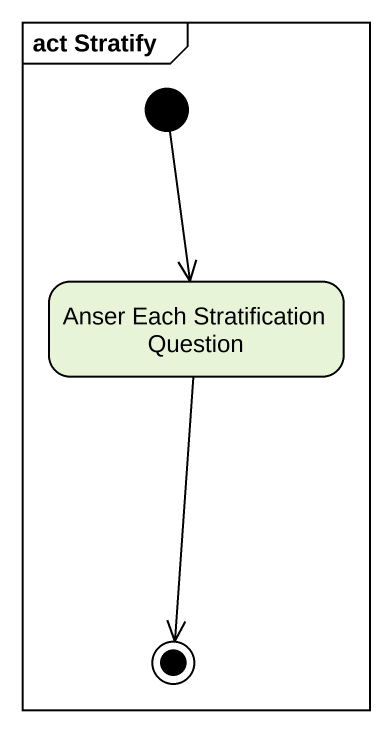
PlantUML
@startuml
mainframe act Stratify
hide empty description
state "Anser Each Stratification Question" as Anser_Each_Stratification
[*] --> Anser_Each_Stratification
Anser_Each_Stratification --> [*]
@enduml
